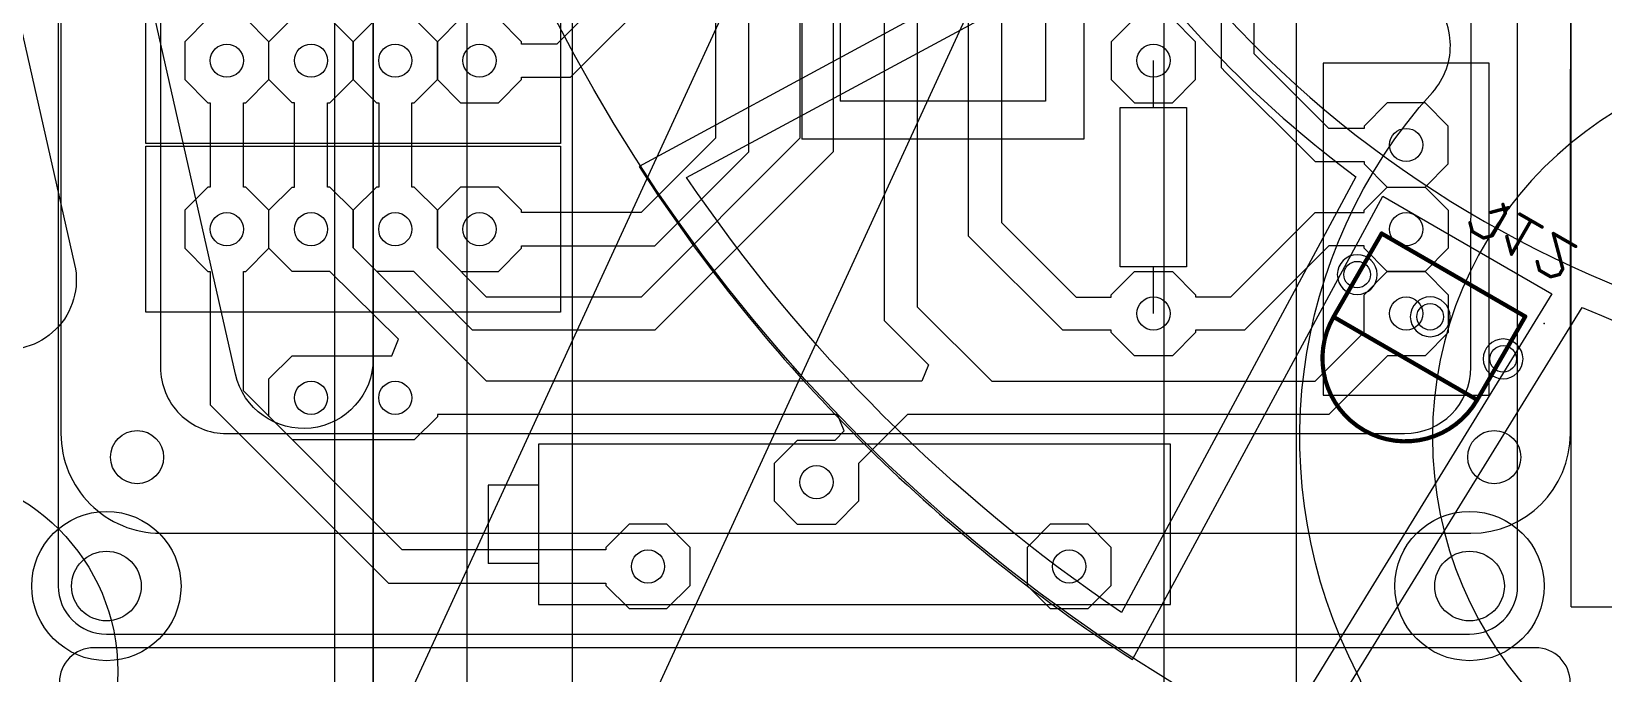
# Model space of a CAD drawing. Header units: inches. Extents: x 0 to 240, y 0 to 240.
# Drawn here: x 59.61 to 107.01, y 66.91 to 86.26 of the extents above; entities that cross this region are included whole.
import ezdxf

# ---------------------------------------------------------------- set-up
doc = ezdxf.new("R2010")
doc.units = ezdxf.units.IN
doc.header["$MEASUREMENT"] = 0
doc.linetypes.add('ACAD_ISO04W100', pattern=[30, 24, -3, 0, -3])
for name, color, linetype in [('Circuit', 30, 'Continuous'), ('frame1', 7, 'Continuous'), ('frame2', 7, 'Continuous'), ('frame3', 7, 'Continuous'), ('frame4', 7, 'Continuous'), ('Parts', 3, 'Continuous')]:
    doc.layers.add(name, color=color, linetype=linetype)

# ---------------------------------------------------------------- blocks, each defined once
blk = doc.blocks.new('ROUNDP')
blk.add_circle((0, 0), 0.5)

msp = doc.modelspace()

# ---------------------------------------------------------------- linework, layer by layer
at = {"color": 1, "linetype": 'ACAD_ISO04W100'}
for radius in [110, 102]:
    msp.add_circle((120, 120), radius, dxfattribs=at)
at = {"layer": 'Circuit'}
for p, q in [((69.908, 159.393), (69.908, 59.393)), ((69.908, 59.393), (69.908, 159.393)), ((69.908, 59.393), (69.908, 159.393))]:
    msp.add_line(p, q, dxfattribs=at)
for points in [[(119.94, 159.393, -1), (119.94, 59.393, -1)], [(104.418, 69.549), (104.418, 123.649, 0.414214), (102.968, 125.099), (61.868, 125.099, 0.414214), (60.418, 123.649), (60.418, 69.549, 0.414214), (61.868, 68.099), (102.968, 68.099, 0.414214)]]:
    msp.add_lwpolyline(points, format="xyb", close=True, dxfattribs=at)
for points in [[(106.03, 68.919), (133.97, 68.919), (133.97, 114.639)], [(106.03, 68.919), (106.03, 114.639)], [(87.088, 92.159), (87.088, 93.569), (86.388, 94.269), (85.248, 94.269), (84.548, 93.569), (84.548, 93.499), (83.071, 93.499), (80.238, 90.666), (80.238, 83.046), (77.991, 80.799), (74.388, 80.799), (74.388, 80.869), (73.688, 81.569), (72.548, 81.569), (71.848, 80.869), (71.848, 79.734)], [(72.553, 79.029), (73.688, 79.029), (74.388, 79.729), (74.388, 79.799), (78.405, 79.799), (81.238, 82.632), (81.238, 90.252), (83.485, 92.499), (84.548, 92.499), (84.548, 92.159)], [(82.778, 90.595), (82.778, 83.044), (77.991, 78.257), (73.325, 78.257), (71.848, 79.734), (71.848, 80.869), (71.148, 81.569), (71.078, 81.569), (71.078, 84.109), (71.148, 84.109), (71.848, 84.809), (71.848, 85.949), (71.148, 86.649)], [(95.478, 90.25), (95.478, 85.172), (95.624, 85.025), (98.311, 82.339), (99.788, 82.339), (99.788, 82.269), (100.488, 81.569), (101.628, 81.569), (102.328, 82.269), (102.328, 83.409), (101.628, 84.109), (100.488, 84.109), (99.788, 83.409), (99.788, 83.339), (98.725, 83.339), (96.478, 85.586), (96.478, 90.664)], [(83.778, 90.323), (83.782, 82.634), (78.405, 77.257), (72.911, 77.257), (71.139, 79.029), (70.013, 79.029)], [(72.548, 86.649), (71.848, 85.949), (71.848, 84.809), (72.548, 84.109), (73.688, 84.109), (74.388, 84.809), (74.388, 84.879), (75.865, 84.879), (78.698, 87.712)], [(77.698, 88.126), (75.451, 85.879), (74.388, 85.879), (74.388, 85.949), (73.688, 86.649)], [(64.928, 86.649), (64.228, 85.949), (64.228, 84.809), (64.928, 84.109), (64.998, 84.109), (64.998, 81.569), (64.928, 81.569), (64.228, 80.869), (64.228, 79.729), (64.928, 79.029), (64.998, 79.029), (64.998, 75.012), (70.373, 69.637), (76.928, 69.639), (76.928, 69.569), (77.628, 68.869), (78.768, 68.869), (79.468, 69.569), (79.468, 70.709), (78.768, 71.409), (77.628, 71.409), (76.928, 70.709), (76.928, 70.639), (70.785, 70.639), (65.998, 75.426), (65.998, 79.029), (66.068, 79.029), (66.768, 79.729), (66.768, 80.869), (66.068, 81.569), (65.998, 81.569), (65.998, 84.109), (66.068, 84.109), (66.768, 84.809), (66.768, 85.949), (66.068, 86.649)], [(66.768, 74.656), (66.768, 75.789), (67.468, 76.489), (70.472, 76.489), (70.674, 76.982), (68.608, 79.029), (67.468, 79.029), (66.768, 79.729), (66.768, 80.869), (67.468, 81.569), (67.538, 81.569), (67.538, 84.109), (67.468, 84.109), (66.768, 84.809), (66.768, 85.949), (67.468, 86.649)], [(86.318, 86.647), (86.318, 77.964), (88.565, 75.717), (98.311, 75.717), (99.788, 77.194), (99.788, 78.327), (100.488, 79.027), (101.628, 79.027), (102.328, 78.327), (102.328, 77.187), (101.628, 76.487), (101.558, 76.487), (100.495, 76.487), (98.725, 74.717), (86.025, 74.717), (84.548, 73.24), (84.548, 72.107), (83.848, 71.407), (82.708, 71.407), (82.008, 72.107), (82.008, 73.247), (82.708, 73.947), (83.841, 73.947), (84.116, 74.222), (83.911, 74.717), (71.848, 74.717), (71.848, 74.649), (71.148, 73.949), (67.475, 73.949)], [(85.318, 86.647), (85.32, 77.548), (86.656, 76.212), (86.451, 75.717), (73.325, 75.717), (69.308, 79.734), (69.308, 80.869), (68.608, 81.569), (68.538, 81.569), (68.538, 84.109), (68.608, 84.109), (69.308, 84.809), (69.308, 85.949), (68.608, 86.649)], [(70.008, 86.649), (69.308, 85.949), (69.308, 84.809), (70.008, 84.109), (70.078, 84.109), (70.078, 81.569), (70.008, 81.569), (69.308, 80.869), (69.308, 79.734)], [(88.858, 86.647), (88.858, 80.504), (91.105, 78.257), (92.168, 78.257), (92.168, 78.327), (92.868, 79.027), (94.008, 79.027), (94.708, 78.327), (94.708, 78.259), (95.771, 78.259), (98.311, 80.799), (99.788, 80.799), (99.788, 80.869), (100.488, 81.569), (101.628, 81.569), (102.328, 80.869), (102.328, 79.729), (101.628, 79.029), (100.488, 79.029), (99.788, 79.729), (99.788, 79.799), (98.725, 79.799), (96.185, 77.259), (94.708, 77.259), (94.708, 77.187), (94.008, 76.487), (92.868, 76.487), (92.168, 77.187), (92.168, 77.257), (90.709, 77.257), (87.858, 80.094), (87.858, 86.647)], [(92.868, 86.647), (92.168, 85.947), (92.168, 84.807), (92.868, 84.107), (94.008, 84.107), (94.708, 84.807), (94.708, 85.947), (94.008, 86.647)]]:
    msp.add_lwpolyline(points, dxfattribs=at)
msp.add_lwpolyline([(90.328, 68.869), (91.468, 68.869), (92.168, 69.569), (92.168, 70.709), (91.468, 71.409), (90.328, 71.409), (89.628, 70.709), (89.628, 69.569)], close=True, dxfattribs=at)
for centre, radius in [((65.498, 85.379), 0.5), ((73.118, 85.379), 0.5), ((93.438, 85.379), 0.5), ((101.058, 82.839), 0.5), ((65.498, 80.299), 0.5), ((73.118, 80.299), 0.5), ((61.868, 69.549), 2.25), ((102.968, 69.549), 2.25), ((78.198, 70.139), 0.5), ((90.898, 70.139), 0.5), ((61.868, 69.549), 1.05), ((102.968, 69.549), 1.05)]:
    msp.add_circle(centre, radius, dxfattribs=at)
at = {"layer": 'Circuit', "color": 1}
for centre in [(68.038, 85.379), (68.038, 80.299), (101.058, 77.759), (68.038, 75.219), (70.578, 75.219), (83.278, 72.679)]:
    msp.add_circle(centre, 0.5, dxfattribs=at)
at = {"layer": 'Circuit', "color": 4}
for centre in [(70.578, 85.379), (70.578, 80.299), (101.058, 80.299), (93.438, 77.759)]:
    msp.add_circle(centre, 0.5, dxfattribs=at)
at = {"layer": 'frame1'}
for points in [[(192.816, 195.649, -2.480883), (47.184, 195.649), (68.223, 195.649), (68.923, 194.949), (68.923, 186.349), (69.549, 185.336), (78.297, 180.962), (79.623, 180.649), (160.377, 180.649), (161.703, 180.962), (170.451, 185.336), (171.077, 186.349), (171.077, 194.949), (171.777, 195.649)], [(63.499, 71.141), (103.008, 71.141, 0.413953), (106.008, 74.138), (106.027, 96.146, 0.414475), (103.027, 99.149), (63.499, 99.149, 0.414214), (60.499, 96.149), (60.499, 74.141, 0.414214)], [(65.499, 74.141), (101.009, 74.141, 0.413953), (103.009, 76.139), (103.025, 94.147, 0.414475), (101.025, 96.149), (65.499, 96.149, 0.414214), (63.499, 94.149), (63.499, 76.141, 0.414214)], [(104.954, 65.591, 1), (104.954, 67.691), (61.499, 67.691, 1), (61.499, 65.591)]]:
    msp.add_lwpolyline(points, format="xyb", close=True, dxfattribs=at)
for centre, radius in [((62.792, 73.433), 0.8), ((103.714, 73.433), 0.8), ((61.868, 69.549), 1.05), ((102.968, 69.549), 1.05)]:
    msp.add_circle(centre, radius, dxfattribs=at)
at = {"layer": 'frame2'}
for points in [[(192.816, 195.649, -2.480883), (47.184, 195.649), (68.223, 195.649), (68.923, 194.949), (68.923, 186.349), (69.549, 185.336), (78.297, 180.962), (79.623, 180.649), (160.377, 180.649), (161.703, 180.962), (170.451, 185.336), (171.077, 186.349), (171.077, 194.949), (171.777, 195.649)], [(65.661, 36.052, -0.289597), (20.86, 133.085, -0.534407), (23.843, 134.555), (23.653, 134.665, 0.414214), (43.46, 139.972), (51.697, 154.239, -0.414214), (54.429, 154.971), (67.747, 147.281, -0.267949), (68.747, 145.549), (68.747, 37.731, -0.594436)]]:
    msp.add_lwpolyline(points, format="xyb", close=True, dxfattribs=at)
for points in [[(73.824, 31.3, -0.279671), (72.747, 33.074), (72.747, 140.93, -0.57735), (75.747, 142.663), (92.747, 132.848, -0.267949), (93.747, 131.116), (93.747, 44.036, -0.285908), (92.63, 42.241, 0.282332), (84.528, 29.421, -0.530155), (81.763, 27.599, -0.021909), (73.824, 31.3, -0.032392)], [(97.747, 126.497, -0.57735), (100.747, 128.229), (109.901, 122.944, -0.131652), (110.633, 122.212), (117.232, 110.782, -0.131652), (117.5, 109.782), (117.5, 45.729, -0.414214), (115.5, 43.729), (99.747, 43.729, -0.414214), (97.747, 45.729), (97.747, 126.497)]]:
    msp.add_lwpolyline(points, format="xyb", dxfattribs=at)
at = {"layer": 'frame3'}
msp.add_lwpolyline([(16.342, 134.656, 0.339708), (80.317, 23.888), (80.929, 23.931), (82.277, 27.27), (82.539, 28.619), (82.539, 33.723), (81.906, 34.721, -0.011521), (77.987, 36.566), (76.686, 36.653), (70.104, 34.568), (69.079, 34.958, -0.253646), (20.377, 116.904), (20.444, 118.062), (25.668, 124.901), (26.15, 126.155, -0.011974), (26.522, 130.642), (25.972, 131.687), (21.55, 134.219), (20.25, 134.664), (16.685, 135.165)], format="xyb", close=True, dxfattribs=at)
at = {"layer": 'frame4'}
for points in [[(49.628, 190.313), (190.311, 190.313, -2.397779)], [(57.302, 114.31), (65.778, 146.375, -0.878465), (69.908, 145.839), (69.908, 76.396, -0.894282), (65.76, 75.931), (57.284, 113.309, -0.120945)], [(79.058, 52.725), (98.778, 64.109, 0.401106), (99.592, 66.895, -0.31296), (101.849, 84.423, 0.418593), (101.675, 87.409), (79.392, 106.941, 0.644677), (75.908, 105.361), (75.908, 54.543, 0.577332)], [(50.787, 75.408, -0.682933), (47.628, 77.716), (52.776, 97.19, -0.784209), (56.854, 97.117), (60.909, 79.236, -0.552405), (58.393, 76.724, 0.200743)], [(117.97, 85.533), (113.351, 85.533, 1), (113.351, 62.533), (126.588, 62.533, 1), (126.588, 85.533), (121.97, 85.533)]]:
    msp.add_lwpolyline(points, format="xyb", close=True, dxfattribs=at)
msp.add_circle((56.162, 66.976), 6.05, dxfattribs=at)
at = {"layer": 'Parts'}
for p, q in [((82.838, 123.309), (82.838, 83.009)), ((91.338, 123.309), (91.338, 83.009)), ((83.988, 122.159), (83.988, 84.159)), ((90.188, 122.159), (90.188, 84.159)), ((63.058, 82.879), (63.058, 87.879)), ((75.558, 87.879), (75.558, 82.879)), ((93.438, 83.969), (93.438, 85.379)), ((103.558, 85.299), (98.558, 85.299)), ((98.558, 85.299), (98.558, 75.299)), ((103.558, 75.299), (103.558, 85.299)), ((90.188, 84.159), (83.988, 84.159)), ((91.338, 83.009), (82.838, 83.009)), ((75.558, 82.879), (63.058, 82.879)), ((63.058, 82.799), (75.558, 82.799)), ((63.058, 77.799), (63.058, 82.799)), ((75.558, 82.799), (75.558, 77.799)), ((93.438, 77.759), (93.438, 79.169)), ((75.558, 77.799), (63.058, 77.799)), ((98.558, 75.299), (103.558, 75.299)), ((93.948, 73.826), (74.898, 73.826)), ((74.898, 73.826), (74.898, 68.996)), ((93.948, 68.996), (93.948, 73.826)), ((74.898, 72.591), (73.378, 72.591)), ((73.378, 72.591), (73.378, 70.231)), ((74.898, 70.231), (73.378, 70.231)), ((74.898, 68.996), (93.948, 68.996))]:
    msp.add_line(p, q, dxfattribs=at)
at = {"layer": 'Parts', "linetype": 'Continuous'}
msp.add_lwpolyline([(168.136, 59.293), (165.217, 59.293, -0.468234), (163.25, 61.652, 0.153908), (163.1, 62.846), (147.487, 96.893), (92.477, 96.893), (76.562, 62.318), (76.562, 61.293, -0.414214), (74.562, 59.293), (71.574, 59.293, -0.414214), (69.574, 61.293), (69.574, 63.155), (86.34, 99.578), (86.34, 147.874), (72.545, 152.884), (71.808, 152.884, -0.414214), (69.808, 154.884), (69.808, 157.933, -0.414214), (71.808, 159.933), (73.073, 159.933), (119.695, 142.926), (166.158, 159.744)], format="xyb", dxfattribs=at)
at = {"layer": 'Parts', "color": 60}
for points in [[(150.22, 95.716, 0.270337), (152.919, 105.505, 1.12268), (86.961, 105.505, 0.270337), (89.66, 95.716, 0.646816)], [(92.489, 88.932, 0.0733), (99.542, 81.879), (92.472, 68.753, -0.095443), (79.363, 81.862)], [(106.366, 77.939, 0.0733), (116, 75.358), (116.44, 60.455, -0.095443), (98.534, 65.253)]]:
    msp.add_lwpolyline(points, format="xyb", close=True, dxfattribs=at)
msp.add_lwpolyline([(91.902, 128.913), (88.962, 123.821), (75.429, 132.142, 0.10631), (70.001, 111.83), (85.867, 112.27), (85.867, 106.39), (69.987, 106.83, 0.10631), (75.441, 86.526), (88.962, 94.84), (91.902, 89.747), (77.929, 82.188, 0.10631), (92.805, 67.331), (100.357, 81.292), (105.449, 78.352), (97.128, 64.819, 0.10631), (117.44, 59.391)], format="xyb", dxfattribs=at)
at = {"layer": 'Parts'}
msp.add_lwpolyline([(92.438, 79.169), (92.438, 83.969), (93.438, 83.969), (94.438, 83.969), (94.438, 79.169)], close=True, dxfattribs=at)
for points, const_width in [([(104.047, 80.781), (103.976, 81.048)], 0.102), ([(103.612, 80.808), (104.144, 80.95)], 0.102), ([(103.657, 80.106), (104.047, 80.781)], 0.102), ([(104.235, 79.548), (104.82, 80.56)], 0.102), ([(104.482, 80.755), (105.157, 80.366)], 0.102), ([(100.319, 80.169), (98.869, 77.658)], 0.127), ([(104.649, 77.669), (100.319, 80.169)], 0.127), ([(102.982, 80.496), (103.053, 80.23)], 0.102), ([(103.053, 80.23), (103.391, 80.035)], 0.102), ([(103.391, 80.035), (103.657, 80.106)], 0.102), ([(104.092, 80.08), (104.235, 79.548)], 0.102), ([(106.17, 79.781), (105.495, 80.171)], 0.102), ([(105.495, 80.171), (105.78, 79.106)], 0.102), ([(105.079, 79.06), (105.008, 79.327)], 0.102), ([(105.416, 78.866), (105.079, 79.06)], 0.102), ([(105.683, 78.937), (105.416, 78.866)], 0.102), ([(105.78, 79.106), (105.683, 78.937)], 0.102), ([(98.869, 77.658), (103.199, 75.158)], 0.127), ([(103.199, 75.158), (104.649, 77.669)], 0.127)]:
    msp.add_lwpolyline(points, dxfattribs=dict(at, const_width=const_width))
for points, const_width in [([(103.951, 81.041, -1), (104, 81.054)], 0.0508), ([(103.988, 81.07, -1), (103.963, 81.026)], 0.0508), ([(103.619, 80.783, -1), (103.605, 80.832)], 0.0508), ([(104.072, 80.788, -1), (104.022, 80.775)], 0.0508), ([(104.025, 80.794, -1), (104.069, 80.769)], 0.0508), ([(104.138, 80.975, -1), (104.151, 80.926)], 0.0508), ([(104.469, 80.733, -1), (104.495, 80.777)], 0.0508), ([(104.798, 80.573, -1), (104.842, 80.548)], 0.0508), ([(100.303, 80.142, -1), (100.335, 80.197)], 0.0635), ([(100.292, 80.185, -1), (100.347, 80.153)], 0.0635), ([(102.958, 80.49, -1), (103.007, 80.503)], 0.0508), ([(103.004, 80.483, -1), (102.96, 80.509)], 0.0508), ([(103.041, 80.208, -1), (103.066, 80.252)], 0.0508), ([(103.078, 80.236, -1), (103.029, 80.223)], 0.0508), ([(103.679, 80.094, -1), (103.635, 80.119)], 0.0508), ([(103.651, 80.131, -1), (103.664, 80.082)], 0.0508), ([(104.068, 80.074, -1), (104.117, 80.087)], 0.0508), ([(105.17, 80.388, -1), (105.144, 80.344)], 0.0508), ([(105.482, 80.149, -1), (105.507, 80.193)], 0.0508), ([(105.47, 80.164, -1), (105.519, 80.177)], 0.0508), ([(103.398, 80.01, -1), (103.384, 80.06)], 0.0508), ([(103.404, 80.057, -1), (103.378, 80.013)], 0.0508), ([(106.183, 79.803, -1), (106.157, 79.759)], 0.0508), ([(104.257, 79.535, -1), (104.213, 79.56)], 0.0508), ([(104.259, 79.554, -1), (104.21, 79.541)], 0.0508), ([(104.983, 79.32, -1), (105.032, 79.333)], 0.0508), ([(105.066, 79.038, -1), (105.092, 79.082)], 0.0508), ([(105.103, 79.067, -1), (105.054, 79.054)], 0.0508), ([(105.423, 78.841, -1), (105.41, 78.89)], 0.0508), ([(105.429, 78.888, -1), (105.404, 78.844)], 0.0508), ([(105.705, 78.924, -1), (105.661, 78.95)], 0.0508), ([(105.676, 78.961, -1), (105.689, 78.912)], 0.0508), ([(105.805, 79.112, -1), (105.756, 79.099)], 0.0508), ([(105.758, 79.118, -1), (105.802, 79.093)], 0.0508), ([(103.199, 75.158, -1), (98.869, 77.658)], 0.127), ([(98.853, 77.63, -1), (98.885, 77.685)], 0.0635), ([(98.897, 77.642, -1), (98.842, 77.673)], 0.0635), ([(98.842, 77.673, -1), (98.897, 77.642)], 0.0635), ([(104.622, 77.685, -1), (104.677, 77.653)], 0.0635), ([(104.665, 77.697, -1), (104.633, 77.642)], 0.0635), ([(103.227, 75.142, -1), (103.172, 75.173)], 0.0635), ([(103.172, 75.173, -1), (103.227, 75.142)], 0.0635), ([(103.215, 75.185, -1), (103.183, 75.13)], 0.0635)]:
    msp.add_lwpolyline(points, format="xyb", dxfattribs=dict(at, const_width=const_width))
for centre, radius in [((65.498, 85.379), 0.5), ((68.038, 85.379), 0.5), ((70.578, 85.379), 0.5), ((73.118, 85.379), 0.5), ((101.058, 82.839), 0.5), ((65.498, 80.299), 0.5), ((68.038, 80.299), 0.5), ((70.578, 80.299), 0.5), ((73.118, 80.299), 0.5), ((101.058, 80.299), 0.5), ((99.582, 78.932), 0.4), ((101.058, 77.759), 0.5), ((101.782, 77.662), 0.4), ((103.981, 76.392), 0.4), ((83.278, 72.679), 0.5), ((78.198, 70.139), 0.5), ((90.898, 70.139), 0.5)]:
    msp.add_circle(centre, radius, dxfattribs=at)
msp.add_point((105.219, 77.456), dxfattribs=at)

# ---------------------------------------------------------------- block references
at = {"layer": 'Parts', "xscale": -1.2, "yscale": 1.2, "rotation": 330.0000000000001}
for p in [(99.582, 78.932), (99.582, 78.932), (99.582, 78.932), (99.582, 78.932), (101.782, 77.662), (101.782, 77.662), (101.782, 77.662), (101.782, 77.662), (103.981, 76.392), (103.981, 76.392), (103.981, 76.392), (103.981, 76.392)]:
    msp.add_blockref('ROUNDP', p, dxfattribs=at)

doc.saveas('drawing.dxf')
